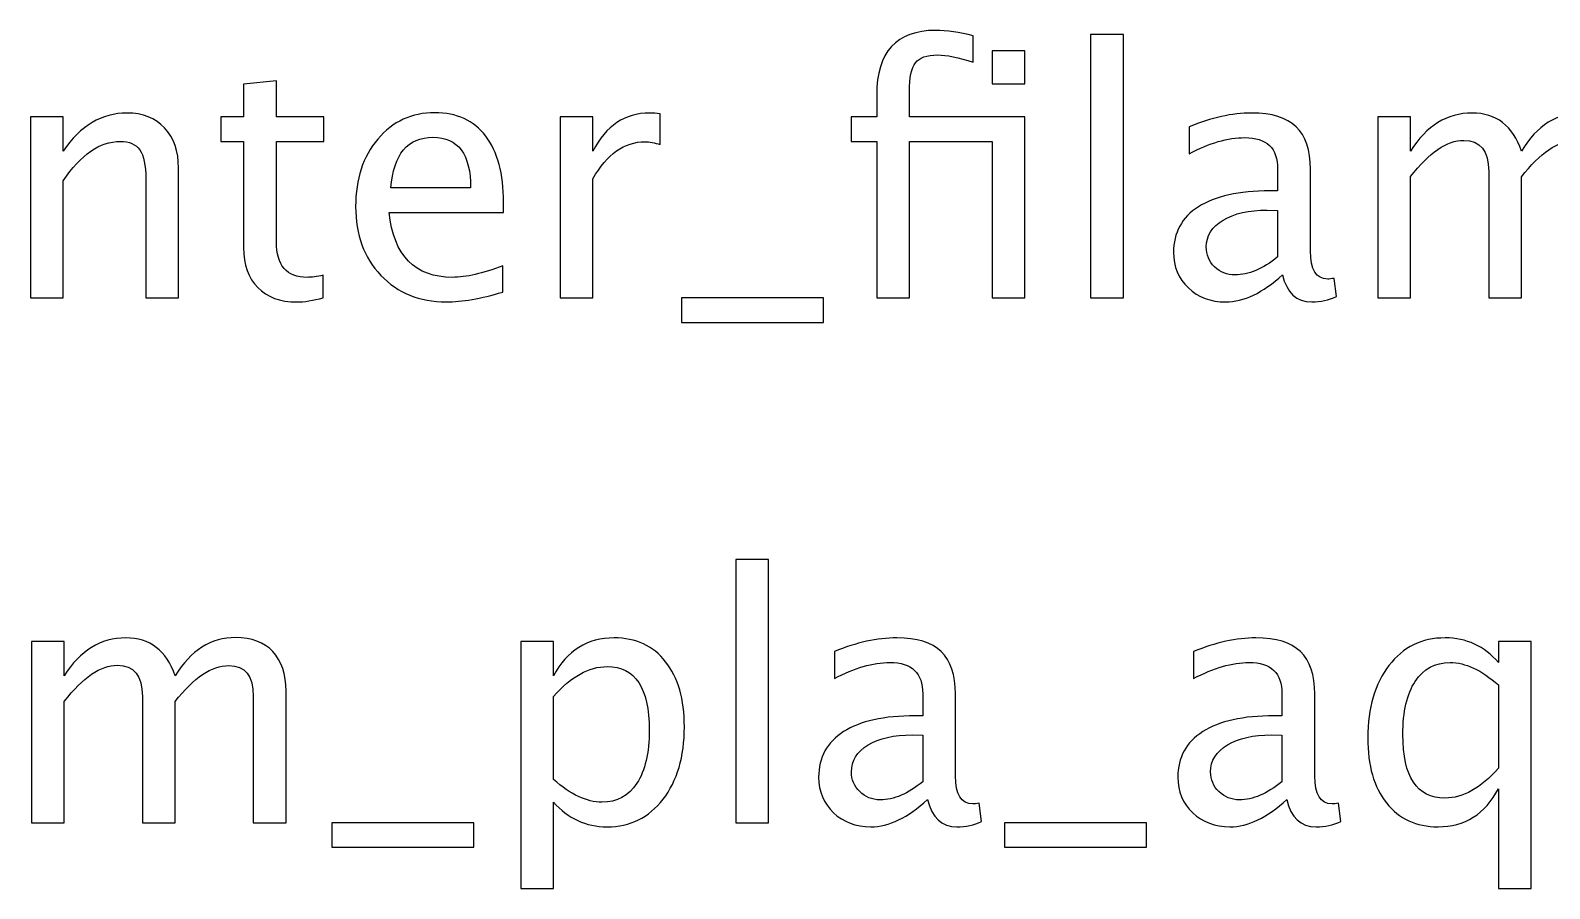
# Model space of a CAD drawing. Header units: centimetres. Extents: x -58 to 57, y -40 to 59.
# Drawn here: x -3.85 to 1.81, y 36.47 to 39.66 of the extents above; entities that cross this region are included whole.
import ezdxf

# ---------------------------------------------------------------- set-up
doc = ezdxf.new("R2010")
doc.units = ezdxf.units.CM
doc.header["$MEASUREMENT"] = 0
doc.layers.add('Layer 1', color=7, linetype='Continuous')

msp = doc.modelspace()

# ---------------------------------------------------------------- linework, layer by layer
at = {"layer": 'Layer 1'}
for points, knots in [([(-0.69713, 38.67044), (-0.69713, 38.67044), (-0.69713, 39.2521), (-0.69713, 39.2521), (-0.69713, 39.2521), (-0.69713, 39.2521), (-0.79259, 39.2521), (-0.79259, 39.2521), (-0.79259, 39.2521), (-0.79259, 39.2521), (-0.79259, 39.34354), (-0.79259, 39.34354), (-0.79259, 39.34354), (-0.79259, 39.34354), (-0.69713, 39.34354), (-0.69713, 39.34354), (-0.69713, 39.34354), (-0.69713, 39.34354), (-0.69713, 39.42419), (-0.69713, 39.42419), (-0.69713, 39.42419), (-0.69713, 39.58463), (-0.62389, 39.66485), (-0.47742, 39.66485), (-0.47742, 39.66485), (-0.43636, 39.66485), (-0.38979, 39.65808), (-0.33772, 39.64453), (-0.33772, 39.64453), (-0.33772, 39.64453), (-0.33772, 39.54674), (-0.33772, 39.54674), (-0.33772, 39.54674), (-0.39296, 39.56452), (-0.4372, 39.57341), (-0.47043, 39.57341), (-0.47043, 39.57341), (-0.51086, 39.57341), (-0.53838, 39.56389), (-0.55298, 39.54462), (-0.55298, 39.54462), (-0.5678, 39.52536), (-0.57521, 39.48959), (-0.57521, 39.43731), (-0.57521, 39.43731), (-0.57521, 39.43731), (-0.57521, 39.34354), (-0.57521, 39.34354), (-0.57521, 39.34354), (-0.57521, 39.34354), (-0.14595, 39.34354), (-0.14595, 39.34354), (-0.14595, 39.34354), (-0.14595, 39.34354), (-0.14595, 38.67044), (-0.14595, 38.67044), (-0.14595, 38.67044), (-0.14595, 38.67044), (-0.26787, 38.67044), (-0.26787, 38.67044), (-0.26787, 38.67044), (-0.26787, 38.67044), (-0.26787, 39.2521), (-0.26787, 39.2521), (-0.26787, 39.2521), (-0.26787, 39.2521), (-0.57521, 39.2521), (-0.57521, 39.2521), (-0.57521, 39.2521), (-0.57521, 39.2521), (-0.57521, 38.67044), (-0.57521, 38.67044), (-0.57521, 38.67044), (-0.57521, 38.67044), (-0.69713, 38.67044), (-0.69713, 38.67044)], [0, 0, 0, 0, 0.05, 0.05, 0.05, 0.05, 0.1, 0.1, 0.1, 0.1, 0.15, 0.15, 0.15, 0.15, 0.2, 0.2, 0.2, 0.2, 0.25, 0.25, 0.25, 0.25, 0.3, 0.3, 0.3, 0.3, 0.35, 0.35, 0.35, 0.35, 0.4, 0.4, 0.4, 0.4, 0.45, 0.45, 0.45, 0.45, 0.5, 0.5, 0.5, 0.5, 0.55, 0.55, 0.55, 0.55, 0.6, 0.6, 0.6, 0.6, 0.65, 0.65, 0.65, 0.65, 0.7, 0.7, 0.7, 0.7, 0.75, 0.75, 0.75, 0.75, 0.8, 0.8, 0.8, 0.8, 0.85, 0.85, 0.85, 0.85, 0.9, 0.9, 0.9, 0.9, 1, 1, 1, 1]), ([(0.09853, 38.67044), (0.09853, 38.67044), (0.09853, 39.64961), (0.09853, 39.64961), (0.09853, 39.64961), (0.09853, 39.64961), (0.22045, 39.64961), (0.22045, 39.64961), (0.22045, 39.64961), (0.22045, 39.64961), (0.22045, 38.67044), (0.22045, 38.67044), (0.22045, 38.67044), (0.22045, 38.67044), (0.09853, 38.67044), (0.09853, 38.67044)], [0, 0, 0, 0, 0.2, 0.2, 0.2, 0.2, 0.4, 0.4, 0.4, 0.4, 0.6, 0.6, 0.6, 0.6, 1, 1, 1, 1]), ([(-0.26787, 39.46673), (-0.26787, 39.46673), (-0.26787, 39.58865), (-0.26787, 39.58865), (-0.26787, 39.58865), (-0.26787, 39.58865), (-0.14595, 39.58865), (-0.14595, 39.58865), (-0.14595, 39.58865), (-0.14595, 39.58865), (-0.14595, 39.46673), (-0.14595, 39.46673), (-0.14595, 39.46673), (-0.14595, 39.46673), (-0.26787, 39.46673), (-0.26787, 39.46673)], [0, 0, 0, 0, 0.2, 0.2, 0.2, 0.2, 0.4, 0.4, 0.4, 0.4, 0.6, 0.6, 0.6, 0.6, 1, 1, 1, 1]), ([(-2.75622, 38.67065), (-2.7939, 38.66028), (-2.8267, 38.6552), (-2.85443, 38.6552), (-2.85443, 38.6552), (-2.91666, 38.6552), (-2.96513, 38.67298), (-2.99985, 38.70854), (-2.99985, 38.70854), (-3.03477, 38.7441), (-3.05213, 38.79342), (-3.05213, 38.85671), (-3.05213, 38.85671), (-3.05213, 38.85671), (-3.05213, 39.2521), (-3.05213, 39.2521), (-3.05213, 39.2521), (-3.05213, 39.2521), (-3.13637, 39.2521), (-3.13637, 39.2521), (-3.13637, 39.2521), (-3.13637, 39.2521), (-3.13637, 39.34354), (-3.13637, 39.34354), (-3.13637, 39.34354), (-3.13637, 39.34354), (-3.05213, 39.34354), (-3.05213, 39.34354), (-3.05213, 39.34354), (-3.05213, 39.34354), (-3.05213, 39.46525), (-3.05213, 39.46525), (-3.05213, 39.46525), (-3.05213, 39.46525), (-2.93021, 39.47689), (-2.93021, 39.47689), (-2.93021, 39.47689), (-2.93021, 39.47689), (-2.93021, 39.34354), (-2.93021, 39.34354), (-2.93021, 39.34354), (-2.93021, 39.34354), (-2.75368, 39.34354), (-2.75368, 39.34354), (-2.75368, 39.34354), (-2.75368, 39.34354), (-2.75368, 39.2521), (-2.75368, 39.2521), (-2.75368, 39.2521), (-2.75368, 39.2521), (-2.93021, 39.2521), (-2.93021, 39.2521), (-2.93021, 39.2521), (-2.93021, 39.2521), (-2.93021, 38.87872), (-2.93021, 38.87872), (-2.93021, 38.87872), (-2.93021, 38.79067), (-2.8919, 38.74664), (-2.81549, 38.74664), (-2.81549, 38.74664), (-2.79919, 38.74664), (-2.7795, 38.74939), (-2.75622, 38.75468), (-2.75622, 38.75468), (-2.75622, 38.75468), (-2.75622, 38.67065), (-2.75622, 38.67065)], [0, 0, 0, 0, 0.0555556, 0.0555556, 0.0555556, 0.0555556, 0.1111111, 0.1111111, 0.1111111, 0.1111111, 0.1666667, 0.1666667, 0.1666667, 0.1666667, 0.2222222, 0.2222222, 0.2222222, 0.2222222, 0.2777778, 0.2777778, 0.2777778, 0.2777778, 0.3333333, 0.3333333, 0.3333333, 0.3333333, 0.3888889, 0.3888889, 0.3888889, 0.3888889, 0.4444444, 0.4444444, 0.4444444, 0.4444444, 0.5, 0.5, 0.5, 0.5, 0.5555556, 0.5555556, 0.5555556, 0.5555556, 0.6111111, 0.6111111, 0.6111111, 0.6111111, 0.6666667, 0.6666667, 0.6666667, 0.6666667, 0.7222222, 0.7222222, 0.7222222, 0.7222222, 0.7777778, 0.7777778, 0.7777778, 0.7777778, 0.8333333, 0.8333333, 0.8333333, 0.8333333, 0.8888889, 0.8888889, 0.8888889, 0.8888889, 1, 1, 1, 1]), ([(-3.84546, 38.67044), (-3.84546, 38.67044), (-3.84546, 39.34354), (-3.84546, 39.34354), (-3.84546, 39.34354), (-3.84546, 39.34354), (-3.72354, 39.34354), (-3.72354, 39.34354), (-3.72354, 39.34354), (-3.72354, 39.34354), (-3.72354, 39.21633), (-3.72354, 39.21633), (-3.72354, 39.21633), (-3.65898, 39.31052), (-3.57982, 39.35751), (-3.48626, 39.35751), (-3.48626, 39.35751), (-3.42742, 39.35751), (-3.38064, 39.3391), (-3.34614, 39.30205), (-3.34614, 39.30205), (-3.31164, 39.26522), (-3.29428, 39.21548), (-3.29428, 39.15325), (-3.29428, 39.15325), (-3.29428, 39.15325), (-3.29428, 38.67044), (-3.29428, 38.67044), (-3.29428, 38.67044), (-3.29428, 38.67044), (-3.4162, 38.67044), (-3.4162, 38.67044), (-3.4162, 38.67044), (-3.4162, 38.67044), (-3.4162, 39.11346), (-3.4162, 39.11346), (-3.4162, 39.11346), (-3.4162, 39.16341), (-3.42361, 39.19897), (-3.43821, 39.22014), (-3.43821, 39.22014), (-3.45303, 39.24152), (-3.47737, 39.2521), (-3.51145, 39.2521), (-3.51145, 39.2521), (-3.58638, 39.2521), (-3.65708, 39.20321), (-3.72354, 39.10542), (-3.72354, 39.10542), (-3.72354, 39.10542), (-3.72354, 38.67044), (-3.72354, 38.67044), (-3.72354, 38.67044), (-3.72354, 38.67044), (-3.84546, 38.67044), (-3.84546, 38.67044)], [0, 0, 0, 0, 0.0666667, 0.0666667, 0.0666667, 0.0666667, 0.1333333, 0.1333333, 0.1333333, 0.1333333, 0.2, 0.2, 0.2, 0.2, 0.2666667, 0.2666667, 0.2666667, 0.2666667, 0.3333333, 0.3333333, 0.3333333, 0.3333333, 0.4, 0.4, 0.4, 0.4, 0.4666667, 0.4666667, 0.4666667, 0.4666667, 0.5333333, 0.5333333, 0.5333333, 0.5333333, 0.6, 0.6, 0.6, 0.6, 0.6666667, 0.6666667, 0.6666667, 0.6666667, 0.7333333, 0.7333333, 0.7333333, 0.7333333, 0.8, 0.8, 0.8, 0.8, 0.8666667, 0.8666667, 0.8666667, 0.8666667, 1, 1, 1, 1]), ([(-2.0882, 38.69203), (-2.17011, 38.66748), (-2.24018, 38.6552), (-2.2986, 38.6552), (-2.2986, 38.6552), (-2.39829, 38.6552), (-2.47936, 38.68822), (-2.5418, 38.75405), (-2.5418, 38.75405), (-2.60424, 38.81988), (-2.63557, 38.90518), (-2.63557, 39.01017), (-2.63557, 39.01017), (-2.63557, 39.11198), (-2.60805, 39.19559), (-2.55281, 39.26099), (-2.55281, 39.26099), (-2.49756, 39.32618), (-2.42687, 39.35878), (-2.34072, 39.35878), (-2.34072, 39.35878), (-2.25923, 39.35878), (-2.19615, 39.32978), (-2.1517, 39.27179), (-2.1517, 39.27179), (-2.10725, 39.21379), (-2.08502, 39.13166), (-2.08502, 39.02519), (-2.08502, 39.02519), (-2.08502, 39.02519), (-2.08566, 38.98794), (-2.08566, 38.98794), (-2.08566, 38.98794), (-2.08566, 38.98794), (-2.51111, 38.98794), (-2.51111, 38.98794), (-2.51111, 38.98794), (-2.49333, 38.82707), (-2.4148, 38.74664), (-2.27574, 38.74664), (-2.27574, 38.74664), (-2.22472, 38.74664), (-2.16228, 38.76103), (-2.0882, 38.78982), (-2.0882, 38.78982), (-2.0882, 38.78982), (-2.0882, 38.69203), (-2.0882, 38.69203)], [0, 0, 0, 0, 0.0769231, 0.0769231, 0.0769231, 0.0769231, 0.1538462, 0.1538462, 0.1538462, 0.1538462, 0.2307692, 0.2307692, 0.2307692, 0.2307692, 0.3076923, 0.3076923, 0.3076923, 0.3076923, 0.3846154, 0.3846154, 0.3846154, 0.3846154, 0.4615385, 0.4615385, 0.4615385, 0.4615385, 0.5384615, 0.5384615, 0.5384615, 0.5384615, 0.6153846, 0.6153846, 0.6153846, 0.6153846, 0.6923077, 0.6923077, 0.6923077, 0.6923077, 0.7692308, 0.7692308, 0.7692308, 0.7692308, 0.8461538, 0.8461538, 0.8461538, 0.8461538, 1, 1, 1, 1]), ([(-1.87463, 38.67044), (-1.87463, 38.67044), (-1.87463, 39.34354), (-1.87463, 39.34354), (-1.87463, 39.34354), (-1.87463, 39.34354), (-1.75271, 39.34354), (-1.75271, 39.34354), (-1.75271, 39.34354), (-1.75271, 39.34354), (-1.75271, 39.21633), (-1.75271, 39.21633), (-1.75271, 39.21633), (-1.70424, 39.31052), (-1.63396, 39.35751), (-1.54168, 39.35751), (-1.54168, 39.35751), (-1.52919, 39.35751), (-1.51607, 39.35645), (-1.50252, 39.35434), (-1.50252, 39.35434), (-1.50252, 39.35434), (-1.50252, 39.24025), (-1.50252, 39.24025), (-1.50252, 39.24025), (-1.52369, 39.24723), (-1.54231, 39.25083), (-1.5584, 39.25083), (-1.5584, 39.25083), (-1.63587, 39.25083), (-1.70064, 39.20511), (-1.75271, 39.11346), (-1.75271, 39.11346), (-1.75271, 39.11346), (-1.75271, 38.67044), (-1.75271, 38.67044), (-1.75271, 38.67044), (-1.75271, 38.67044), (-1.87463, 38.67044), (-1.87463, 38.67044)], [0, 0, 0, 0, 0.0909091, 0.0909091, 0.0909091, 0.0909091, 0.1818182, 0.1818182, 0.1818182, 0.1818182, 0.2727273, 0.2727273, 0.2727273, 0.2727273, 0.3636364, 0.3636364, 0.3636364, 0.3636364, 0.4545455, 0.4545455, 0.4545455, 0.4545455, 0.5454545, 0.5454545, 0.5454545, 0.5454545, 0.6363636, 0.6363636, 0.6363636, 0.6363636, 0.7272727, 0.7272727, 0.7272727, 0.7272727, 0.8181818, 0.8181818, 0.8181818, 0.8181818, 1, 1, 1, 1]), ([(0.81248, 38.75617), (0.73925, 38.68886), (0.66876, 38.6552), (0.60103, 38.6552), (0.60103, 38.6552), (0.54536, 38.6552), (0.499, 38.67256), (0.46239, 38.70748), (0.46239, 38.70748), (0.42556, 38.74241), (0.40714, 38.78643), (0.40714, 38.83956), (0.40714, 38.83956), (0.40714, 38.91301), (0.43804, 38.96953), (0.49985, 39.0089), (0.49985, 39.0089), (0.56166, 39.04827), (0.65035, 39.06795), (0.76592, 39.06795), (0.76592, 39.06795), (0.76592, 39.06795), (0.79449, 39.06795), (0.79449, 39.06795), (0.79449, 39.06795), (0.79449, 39.06795), (0.79449, 39.14902), (0.79449, 39.14902), (0.79449, 39.14902), (0.79449, 39.22712), (0.75385, 39.26607), (0.67236, 39.26607), (0.67236, 39.26607), (0.60928, 39.26607), (0.54028, 39.24617), (0.46556, 39.20638), (0.46556, 39.20638), (0.46556, 39.20638), (0.46556, 39.30671), (0.46556, 39.30671), (0.46556, 39.30671), (0.54769, 39.34058), (0.62516, 39.35751), (0.69776, 39.35751), (0.69776, 39.35751), (0.77248, 39.35751), (0.82772, 39.34058), (0.86307, 39.3065), (0.86307, 39.3065), (0.89863, 39.27242), (0.91641, 39.21993), (0.91641, 39.14902), (0.91641, 39.14902), (0.91641, 39.14902), (0.91641, 38.84485), (0.91641, 38.84485), (0.91641, 38.84485), (0.91641, 38.77522), (0.93779, 38.74029), (0.98076, 38.74029), (0.98076, 38.74029), (0.98605, 38.74029), (0.99388, 38.74114), (1.00425, 38.74283), (1.00425, 38.74283), (1.00425, 38.74283), (1.01293, 38.6751), (1.01293, 38.6751), (1.01293, 38.6751), (0.9852, 38.66176), (0.95472, 38.6552), (0.92128, 38.6552), (0.92128, 38.6552), (0.86434, 38.6552), (0.82815, 38.68886), (0.81248, 38.75617)], [0, 0, 0, 0, 0.05, 0.05, 0.05, 0.05, 0.1, 0.1, 0.1, 0.1, 0.15, 0.15, 0.15, 0.15, 0.2, 0.2, 0.2, 0.2, 0.25, 0.25, 0.25, 0.25, 0.3, 0.3, 0.3, 0.3, 0.35, 0.35, 0.35, 0.35, 0.4, 0.4, 0.4, 0.4, 0.45, 0.45, 0.45, 0.45, 0.5, 0.5, 0.5, 0.5, 0.55, 0.55, 0.55, 0.55, 0.6, 0.6, 0.6, 0.6, 0.65, 0.65, 0.65, 0.65, 0.7, 0.7, 0.7, 0.7, 0.75, 0.75, 0.75, 0.75, 0.8, 0.8, 0.8, 0.8, 0.85, 0.85, 0.85, 0.85, 0.9, 0.9, 0.9, 0.9, 1, 1, 1, 1]), ([(1.16681, 38.67044), (1.16681, 38.67044), (1.16681, 39.34354), (1.16681, 39.34354), (1.16681, 39.34354), (1.16681, 39.34354), (1.28873, 39.34354), (1.28873, 39.34354), (1.28873, 39.34354), (1.28873, 39.34354), (1.28873, 39.21633), (1.28873, 39.21633), (1.28873, 39.21633), (1.34821, 39.31052), (1.42441, 39.35751), (1.51775, 39.35751), (1.51775, 39.35751), (1.60771, 39.35751), (1.66888, 39.31052), (1.70148, 39.21633), (1.70148, 39.21633), (1.75927, 39.31137), (1.83462, 39.35878), (1.92712, 39.35878), (1.92712, 39.35878), (1.98617, 39.35878), (2.0321, 39.34142), (2.06491, 39.3065), (2.06491, 39.3065), (2.09772, 39.27157), (2.11423, 39.22268), (2.11423, 39.15981), (2.11423, 39.15981), (2.11423, 39.15981), (2.11423, 38.67044), (2.11423, 38.67044), (2.11423, 38.67044), (2.11423, 38.67044), (1.99231, 38.67044), (1.99231, 38.67044), (1.99231, 38.67044), (1.99231, 38.67044), (1.99231, 39.13971), (1.99231, 39.13971), (1.99231, 39.13971), (1.99231, 39.21633), (1.96183, 39.25464), (1.90087, 39.25464), (1.90087, 39.25464), (1.83758, 39.25464), (1.77112, 39.20998), (1.70148, 39.12044), (1.70148, 39.12044), (1.70148, 39.12044), (1.70148, 38.67044), (1.70148, 38.67044), (1.70148, 38.67044), (1.70148, 38.67044), (1.57956, 38.67044), (1.57956, 38.67044), (1.57956, 38.67044), (1.57956, 38.67044), (1.57956, 39.14013), (1.57956, 39.14013), (1.57956, 39.14013), (1.57956, 39.21739), (1.54866, 39.25591), (1.48664, 39.25591), (1.48664, 39.25591), (1.42504, 39.25591), (1.359, 39.21104), (1.28873, 39.12108), (1.28873, 39.12108), (1.28873, 39.12108), (1.28873, 38.67044), (1.28873, 38.67044), (1.28873, 38.67044), (1.28873, 38.67044), (1.16681, 38.67044), (1.16681, 38.67044)], [0, 0, 0, 0, 0.047619, 0.047619, 0.047619, 0.047619, 0.0952381, 0.0952381, 0.0952381, 0.0952381, 0.1428571, 0.1428571, 0.1428571, 0.1428571, 0.1904762, 0.1904762, 0.1904762, 0.1904762, 0.2380952, 0.2380952, 0.2380952, 0.2380952, 0.2857143, 0.2857143, 0.2857143, 0.2857143, 0.3333333, 0.3333333, 0.3333333, 0.3333333, 0.3809524, 0.3809524, 0.3809524, 0.3809524, 0.4285714, 0.4285714, 0.4285714, 0.4285714, 0.4761905, 0.4761905, 0.4761905, 0.4761905, 0.5238095, 0.5238095, 0.5238095, 0.5238095, 0.5714286, 0.5714286, 0.5714286, 0.5714286, 0.6190476, 0.6190476, 0.6190476, 0.6190476, 0.6666667, 0.6666667, 0.6666667, 0.6666667, 0.7142857, 0.7142857, 0.7142857, 0.7142857, 0.7619048, 0.7619048, 0.7619048, 0.7619048, 0.8095238, 0.8095238, 0.8095238, 0.8095238, 0.8571429, 0.8571429, 0.8571429, 0.8571429, 0.9047619, 0.9047619, 0.9047619, 0.9047619, 1, 1, 1, 1]), ([(-2.50476, 39.07938), (-2.50476, 39.07938), (-2.20758, 39.07938), (-2.20758, 39.07938), (-2.20758, 39.07938), (-2.20758, 39.20469), (-2.25436, 39.26734), (-2.3477, 39.26734), (-2.3477, 39.26734), (-2.44168, 39.26734), (-2.49396, 39.20469), (-2.50476, 39.07938)], [0, 0, 0, 0, 0.25, 0.25, 0.25, 0.25, 0.5, 0.5, 0.5, 0.5, 1, 1, 1, 1]), ([(0.79449, 38.82263), (0.79449, 38.82263), (0.79449, 38.99556), (0.79449, 38.99556), (0.79449, 38.99556), (0.79449, 38.99556), (0.75533, 38.99683), (0.75533, 38.99683), (0.75533, 38.99683), (0.6876, 38.99683), (0.63299, 38.98434), (0.59129, 38.95937), (0.59129, 38.95937), (0.5498, 38.93418), (0.52906, 38.90095), (0.52906, 38.85946), (0.52906, 38.85946), (0.52906, 38.83046), (0.53943, 38.80591), (0.55996, 38.7858), (0.55996, 38.7858), (0.58071, 38.76569), (0.6059, 38.75553), (0.63574, 38.75553), (0.63574, 38.75553), (0.68654, 38.75553), (0.73946, 38.77797), (0.79449, 38.82263)], [0, 0, 0, 0, 0.125, 0.125, 0.125, 0.125, 0.25, 0.25, 0.25, 0.25, 0.375, 0.375, 0.375, 0.375, 0.5, 0.5, 0.5, 0.5, 0.625, 0.625, 0.625, 0.625, 0.75, 0.75, 0.75, 0.75, 1, 1, 1, 1]), ([(-1.42357, 38.579), (-1.42357, 38.579), (-1.42357, 38.67044), (-1.42357, 38.67044), (-1.42357, 38.67044), (-1.42357, 38.67044), (-0.89525, 38.67044), (-0.89525, 38.67044), (-0.89525, 38.67044), (-0.89525, 38.67044), (-0.89525, 38.579), (-0.89525, 38.579), (-0.89525, 38.579), (-0.89525, 38.579), (-1.42357, 38.579), (-1.42357, 38.579)], [0, 0, 0, 0, 0.2, 0.2, 0.2, 0.2, 0.4, 0.4, 0.4, 0.4, 0.6, 0.6, 0.6, 0.6, 1, 1, 1, 1]), ([(-1.22163, 36.71887), (-1.22163, 36.71887), (-1.22163, 37.69804), (-1.22163, 37.69804), (-1.22163, 37.69804), (-1.22163, 37.69804), (-1.09971, 37.69804), (-1.09971, 37.69804), (-1.09971, 37.69804), (-1.09971, 37.69804), (-1.09971, 36.71887), (-1.09971, 36.71887), (-1.09971, 36.71887), (-1.09971, 36.71887), (-1.22163, 36.71887), (-1.22163, 36.71887)], [0, 0, 0, 0, 0.2, 0.2, 0.2, 0.2, 0.4, 0.4, 0.4, 0.4, 0.6, 0.6, 0.6, 0.6, 1, 1, 1, 1]), ([(-3.84164, 36.71887), (-3.84164, 36.71887), (-3.84164, 37.39197), (-3.84164, 37.39197), (-3.84164, 37.39197), (-3.84164, 37.39197), (-3.71972, 37.39197), (-3.71972, 37.39197), (-3.71972, 37.39197), (-3.71972, 37.39197), (-3.71972, 37.26476), (-3.71972, 37.26476), (-3.71972, 37.26476), (-3.66024, 37.35895), (-3.58404, 37.40594), (-3.4907, 37.40594), (-3.4907, 37.40594), (-3.40074, 37.40594), (-3.33957, 37.35895), (-3.30697, 37.26476), (-3.30697, 37.26476), (-3.24918, 37.3598), (-3.17383, 37.40721), (-3.08133, 37.40721), (-3.08133, 37.40721), (-3.02228, 37.40721), (-2.97635, 37.38985), (-2.94354, 37.35493), (-2.94354, 37.35493), (-2.91073, 37.32), (-2.89422, 37.27111), (-2.89422, 37.20824), (-2.89422, 37.20824), (-2.89422, 37.20824), (-2.89422, 36.71887), (-2.89422, 36.71887), (-2.89422, 36.71887), (-2.89422, 36.71887), (-3.01614, 36.71887), (-3.01614, 36.71887), (-3.01614, 36.71887), (-3.01614, 36.71887), (-3.01614, 37.18814), (-3.01614, 37.18814), (-3.01614, 37.18814), (-3.01614, 37.26476), (-3.04662, 37.30307), (-3.10758, 37.30307), (-3.10758, 37.30307), (-3.17087, 37.30307), (-3.23733, 37.25841), (-3.30697, 37.16887), (-3.30697, 37.16887), (-3.30697, 37.16887), (-3.30697, 36.71887), (-3.30697, 36.71887), (-3.30697, 36.71887), (-3.30697, 36.71887), (-3.42889, 36.71887), (-3.42889, 36.71887), (-3.42889, 36.71887), (-3.42889, 36.71887), (-3.42889, 37.18856), (-3.42889, 37.18856), (-3.42889, 37.18856), (-3.42889, 37.26582), (-3.45979, 37.30434), (-3.52181, 37.30434), (-3.52181, 37.30434), (-3.58341, 37.30434), (-3.64945, 37.25947), (-3.71972, 37.16951), (-3.71972, 37.16951), (-3.71972, 37.16951), (-3.71972, 36.71887), (-3.71972, 36.71887), (-3.71972, 36.71887), (-3.71972, 36.71887), (-3.84164, 36.71887), (-3.84164, 36.71887)], [0, 0, 0, 0, 0.047619, 0.047619, 0.047619, 0.047619, 0.0952381, 0.0952381, 0.0952381, 0.0952381, 0.1428571, 0.1428571, 0.1428571, 0.1428571, 0.1904762, 0.1904762, 0.1904762, 0.1904762, 0.2380952, 0.2380952, 0.2380952, 0.2380952, 0.2857143, 0.2857143, 0.2857143, 0.2857143, 0.3333333, 0.3333333, 0.3333333, 0.3333333, 0.3809524, 0.3809524, 0.3809524, 0.3809524, 0.4285714, 0.4285714, 0.4285714, 0.4285714, 0.4761905, 0.4761905, 0.4761905, 0.4761905, 0.5238095, 0.5238095, 0.5238095, 0.5238095, 0.5714286, 0.5714286, 0.5714286, 0.5714286, 0.6190476, 0.6190476, 0.6190476, 0.6190476, 0.6666667, 0.6666667, 0.6666667, 0.6666667, 0.7142857, 0.7142857, 0.7142857, 0.7142857, 0.7619048, 0.7619048, 0.7619048, 0.7619048, 0.8095238, 0.8095238, 0.8095238, 0.8095238, 0.8571429, 0.8571429, 0.8571429, 0.8571429, 0.9047619, 0.9047619, 0.9047619, 0.9047619, 1, 1, 1, 1]), ([(-2.02088, 36.47376), (-2.02088, 36.47376), (-2.02088, 37.39197), (-2.02088, 37.39197), (-2.02088, 37.39197), (-2.02088, 37.39197), (-1.89896, 37.39197), (-1.89896, 37.39197), (-1.89896, 37.39197), (-1.89896, 37.39197), (-1.89896, 37.26476), (-1.89896, 37.26476), (-1.89896, 37.26476), (-1.84901, 37.35895), (-1.77386, 37.40594), (-1.67375, 37.40594), (-1.67375, 37.40594), (-1.59268, 37.40594), (-1.52897, 37.37652), (-1.4824, 37.31746), (-1.4824, 37.31746), (-1.43583, 37.25841), (-1.41255, 37.17776), (-1.41255, 37.07553), (-1.41255, 37.07553), (-1.41255, 36.96419), (-1.43901, 36.87423), (-1.49171, 36.80608), (-1.49171, 36.80608), (-1.54442, 36.73771), (-1.61384, 36.70363), (-1.69978, 36.70363), (-1.69978, 36.70363), (-1.77958, 36.70363), (-1.84604, 36.73411), (-1.89896, 36.79528), (-1.89896, 36.79528), (-1.89896, 36.79528), (-1.89896, 36.47376), (-1.89896, 36.47376), (-1.89896, 36.47376), (-1.89896, 36.47376), (-2.02088, 36.47376), (-2.02088, 36.47376)], [0, 0, 0, 0, 0.0833333, 0.0833333, 0.0833333, 0.0833333, 0.1666667, 0.1666667, 0.1666667, 0.1666667, 0.25, 0.25, 0.25, 0.25, 0.3333333, 0.3333333, 0.3333333, 0.3333333, 0.4166667, 0.4166667, 0.4166667, 0.4166667, 0.5, 0.5, 0.5, 0.5, 0.5833333, 0.5833333, 0.5833333, 0.5833333, 0.6666667, 0.6666667, 0.6666667, 0.6666667, 0.75, 0.75, 0.75, 0.75, 0.8333333, 0.8333333, 0.8333333, 0.8333333, 1, 1, 1, 1]), ([(-0.50768, 36.8046), (-0.58091, 36.73729), (-0.6514, 36.70363), (-0.71913, 36.70363), (-0.71913, 36.70363), (-0.7748, 36.70363), (-0.82116, 36.72099), (-0.85777, 36.75591), (-0.85777, 36.75591), (-0.8946, 36.79084), (-0.91302, 36.83486), (-0.91302, 36.88799), (-0.91302, 36.88799), (-0.91302, 36.96144), (-0.88212, 37.01796), (-0.82031, 37.05733), (-0.82031, 37.05733), (-0.7585, 37.0967), (-0.66981, 37.11638), (-0.55424, 37.11638), (-0.55424, 37.11638), (-0.55424, 37.11638), (-0.52567, 37.11638), (-0.52567, 37.11638), (-0.52567, 37.11638), (-0.52567, 37.11638), (-0.52567, 37.19745), (-0.52567, 37.19745), (-0.52567, 37.19745), (-0.52567, 37.27555), (-0.56631, 37.3145), (-0.6478, 37.3145), (-0.6478, 37.3145), (-0.71088, 37.3145), (-0.77988, 37.2946), (-0.8546, 37.25481), (-0.8546, 37.25481), (-0.8546, 37.25481), (-0.8546, 37.35514), (-0.8546, 37.35514), (-0.8546, 37.35514), (-0.77247, 37.38901), (-0.695, 37.40594), (-0.6224, 37.40594), (-0.6224, 37.40594), (-0.54768, 37.40594), (-0.49244, 37.38901), (-0.45709, 37.35493), (-0.45709, 37.35493), (-0.42153, 37.32085), (-0.40375, 37.26836), (-0.40375, 37.19745), (-0.40375, 37.19745), (-0.40375, 37.19745), (-0.40375, 36.89328), (-0.40375, 36.89328), (-0.40375, 36.89328), (-0.40375, 36.82365), (-0.38237, 36.78872), (-0.3394, 36.78872), (-0.3394, 36.78872), (-0.33411, 36.78872), (-0.32628, 36.78957), (-0.31591, 36.79126), (-0.31591, 36.79126), (-0.31591, 36.79126), (-0.30723, 36.72353), (-0.30723, 36.72353), (-0.30723, 36.72353), (-0.33496, 36.71019), (-0.36544, 36.70363), (-0.39888, 36.70363), (-0.39888, 36.70363), (-0.45582, 36.70363), (-0.49201, 36.73729), (-0.50768, 36.8046)], [0, 0, 0, 0, 0.05, 0.05, 0.05, 0.05, 0.1, 0.1, 0.1, 0.1, 0.15, 0.15, 0.15, 0.15, 0.2, 0.2, 0.2, 0.2, 0.25, 0.25, 0.25, 0.25, 0.3, 0.3, 0.3, 0.3, 0.35, 0.35, 0.35, 0.35, 0.4, 0.4, 0.4, 0.4, 0.45, 0.45, 0.45, 0.45, 0.5, 0.5, 0.5, 0.5, 0.55, 0.55, 0.55, 0.55, 0.6, 0.6, 0.6, 0.6, 0.65, 0.65, 0.65, 0.65, 0.7, 0.7, 0.7, 0.7, 0.75, 0.75, 0.75, 0.75, 0.8, 0.8, 0.8, 0.8, 0.85, 0.85, 0.85, 0.85, 0.9, 0.9, 0.9, 0.9, 1, 1, 1, 1]), ([(0.82857, 36.8046), (0.75534, 36.73729), (0.68485, 36.70363), (0.61712, 36.70363), (0.61712, 36.70363), (0.56145, 36.70363), (0.51509, 36.72099), (0.47848, 36.75591), (0.47848, 36.75591), (0.44165, 36.79084), (0.42323, 36.83486), (0.42323, 36.88799), (0.42323, 36.88799), (0.42323, 36.96144), (0.45413, 37.01796), (0.51594, 37.05733), (0.51594, 37.05733), (0.57775, 37.0967), (0.66644, 37.11638), (0.78201, 37.11638), (0.78201, 37.11638), (0.78201, 37.11638), (0.81058, 37.11638), (0.81058, 37.11638), (0.81058, 37.11638), (0.81058, 37.11638), (0.81058, 37.19745), (0.81058, 37.19745), (0.81058, 37.19745), (0.81058, 37.27555), (0.76994, 37.3145), (0.68845, 37.3145), (0.68845, 37.3145), (0.62537, 37.3145), (0.55637, 37.2946), (0.48165, 37.25481), (0.48165, 37.25481), (0.48165, 37.25481), (0.48165, 37.35514), (0.48165, 37.35514), (0.48165, 37.35514), (0.56378, 37.38901), (0.64125, 37.40594), (0.71385, 37.40594), (0.71385, 37.40594), (0.78857, 37.40594), (0.84381, 37.38901), (0.87916, 37.35493), (0.87916, 37.35493), (0.91472, 37.32085), (0.9325, 37.26836), (0.9325, 37.19745), (0.9325, 37.19745), (0.9325, 37.19745), (0.9325, 36.89328), (0.9325, 36.89328), (0.9325, 36.89328), (0.9325, 36.82365), (0.95388, 36.78872), (0.99685, 36.78872), (0.99685, 36.78872), (1.00214, 36.78872), (1.00997, 36.78957), (1.02034, 36.79126), (1.02034, 36.79126), (1.02034, 36.79126), (1.02902, 36.72353), (1.02902, 36.72353), (1.02902, 36.72353), (1.00129, 36.71019), (0.97081, 36.70363), (0.93737, 36.70363), (0.93737, 36.70363), (0.88043, 36.70363), (0.84424, 36.73729), (0.82857, 36.8046)], [0, 0, 0, 0, 0.05, 0.05, 0.05, 0.05, 0.1, 0.1, 0.1, 0.1, 0.15, 0.15, 0.15, 0.15, 0.2, 0.2, 0.2, 0.2, 0.25, 0.25, 0.25, 0.25, 0.3, 0.3, 0.3, 0.3, 0.35, 0.35, 0.35, 0.35, 0.4, 0.4, 0.4, 0.4, 0.45, 0.45, 0.45, 0.45, 0.5, 0.5, 0.5, 0.5, 0.55, 0.55, 0.55, 0.55, 0.6, 0.6, 0.6, 0.6, 0.65, 0.65, 0.65, 0.65, 0.7, 0.7, 0.7, 0.7, 0.75, 0.75, 0.75, 0.75, 0.8, 0.8, 0.8, 0.8, 0.85, 0.85, 0.85, 0.85, 0.9, 0.9, 0.9, 0.9, 1, 1, 1, 1]), ([(1.61597, 36.47376), (1.61597, 36.47376), (1.61597, 36.84524), (1.61597, 36.84524), (1.61597, 36.84524), (1.56623, 36.75083), (1.4913, 36.70363), (1.39118, 36.70363), (1.39118, 36.70363), (1.3099, 36.70363), (1.24598, 36.73305), (1.19941, 36.79211), (1.19941, 36.79211), (1.15284, 36.85116), (1.12956, 36.93181), (1.12956, 37.03404), (1.12956, 37.03404), (1.12956, 37.1458), (1.15602, 37.23576), (1.20872, 37.30392), (1.20872, 37.30392), (1.26164, 37.37186), (1.33107, 37.40594), (1.41722, 37.40594), (1.41722, 37.40594), (1.49701, 37.40594), (1.56348, 37.37546), (1.61597, 37.31429), (1.61597, 37.31429), (1.61597, 37.31429), (1.61597, 37.39197), (1.61597, 37.39197), (1.61597, 37.39197), (1.61597, 37.39197), (1.73789, 37.39197), (1.73789, 37.39197), (1.73789, 37.39197), (1.73789, 37.39197), (1.73789, 36.47376), (1.73789, 36.47376), (1.73789, 36.47376), (1.73789, 36.47376), (1.61597, 36.47376), (1.61597, 36.47376)], [0, 0, 0, 0, 0.0833333, 0.0833333, 0.0833333, 0.0833333, 0.1666667, 0.1666667, 0.1666667, 0.1666667, 0.25, 0.25, 0.25, 0.25, 0.3333333, 0.3333333, 0.3333333, 0.3333333, 0.4166667, 0.4166667, 0.4166667, 0.4166667, 0.5, 0.5, 0.5, 0.5, 0.5833333, 0.5833333, 0.5833333, 0.5833333, 0.6666667, 0.6666667, 0.6666667, 0.6666667, 0.75, 0.75, 0.75, 0.75, 0.8333333, 0.8333333, 0.8333333, 0.8333333, 1, 1, 1, 1]), ([(1.61597, 37.23089), (1.55268, 37.28656), (1.49278, 37.3145), (1.43605, 37.3145), (1.43605, 37.3145), (1.38017, 37.3145), (1.33699, 37.29122), (1.3063, 37.24444), (1.3063, 37.24444), (1.27561, 37.19787), (1.26037, 37.13183), (1.26037, 37.04632), (1.26037, 37.04632), (1.26037, 36.88905), (1.31244, 36.81031), (1.41679, 36.81031), (1.41679, 36.81031), (1.48453, 36.81031), (1.55099, 36.84735), (1.61597, 36.92122), (1.61597, 36.92122), (1.61597, 36.92122), (1.61597, 37.23089), (1.61597, 37.23089)], [0, 0, 0, 0, 0.1428571, 0.1428571, 0.1428571, 0.1428571, 0.2857143, 0.2857143, 0.2857143, 0.2857143, 0.4285714, 0.4285714, 0.4285714, 0.4285714, 0.5714286, 0.5714286, 0.5714286, 0.5714286, 0.7142857, 0.7142857, 0.7142857, 0.7142857, 1, 1, 1, 1]), ([(-1.89896, 36.87931), (-1.83609, 36.82322), (-1.77619, 36.79507), (-1.71925, 36.79507), (-1.71925, 36.79507), (-1.66316, 36.79507), (-1.61977, 36.81857), (-1.58929, 36.86534), (-1.58929, 36.86534), (-1.5586, 36.91212), (-1.54336, 36.97795), (-1.54336, 37.06304), (-1.54336, 37.06304), (-1.54336, 37.22052), (-1.59543, 37.29926), (-1.69957, 37.29926), (-1.69957, 37.29926), (-1.76773, 37.29926), (-1.83419, 37.26243), (-1.89896, 37.18856), (-1.89896, 37.18856), (-1.89896, 37.18856), (-1.89896, 36.87931), (-1.89896, 36.87931)], [0, 0, 0, 0, 0.1428571, 0.1428571, 0.1428571, 0.1428571, 0.2857143, 0.2857143, 0.2857143, 0.2857143, 0.4285714, 0.4285714, 0.4285714, 0.4285714, 0.5714286, 0.5714286, 0.5714286, 0.5714286, 0.7142857, 0.7142857, 0.7142857, 0.7142857, 1, 1, 1, 1]), ([(-0.52567, 36.87106), (-0.52567, 36.87106), (-0.52567, 37.04399), (-0.52567, 37.04399), (-0.52567, 37.04399), (-0.52567, 37.04399), (-0.56483, 37.04526), (-0.56483, 37.04526), (-0.56483, 37.04526), (-0.63256, 37.04526), (-0.68717, 37.03277), (-0.72887, 37.0078), (-0.72887, 37.0078), (-0.77036, 36.98261), (-0.7911, 36.94938), (-0.7911, 36.90789), (-0.7911, 36.90789), (-0.7911, 36.87889), (-0.78073, 36.85434), (-0.7602, 36.83423), (-0.7602, 36.83423), (-0.73945, 36.81412), (-0.71426, 36.80396), (-0.68442, 36.80396), (-0.68442, 36.80396), (-0.63362, 36.80396), (-0.5807, 36.8264), (-0.52567, 36.87106)], [0, 0, 0, 0, 0.125, 0.125, 0.125, 0.125, 0.25, 0.25, 0.25, 0.25, 0.375, 0.375, 0.375, 0.375, 0.5, 0.5, 0.5, 0.5, 0.625, 0.625, 0.625, 0.625, 0.75, 0.75, 0.75, 0.75, 1, 1, 1, 1]), ([(0.81058, 36.87106), (0.81058, 36.87106), (0.81058, 37.04399), (0.81058, 37.04399), (0.81058, 37.04399), (0.81058, 37.04399), (0.77142, 37.04526), (0.77142, 37.04526), (0.77142, 37.04526), (0.70369, 37.04526), (0.64908, 37.03277), (0.60738, 37.0078), (0.60738, 37.0078), (0.56589, 36.98261), (0.54515, 36.94938), (0.54515, 36.90789), (0.54515, 36.90789), (0.54515, 36.87889), (0.55552, 36.85434), (0.57605, 36.83423), (0.57605, 36.83423), (0.5968, 36.81412), (0.62199, 36.80396), (0.65183, 36.80396), (0.65183, 36.80396), (0.70263, 36.80396), (0.75555, 36.8264), (0.81058, 36.87106)], [0, 0, 0, 0, 0.125, 0.125, 0.125, 0.125, 0.25, 0.25, 0.25, 0.25, 0.375, 0.375, 0.375, 0.375, 0.5, 0.5, 0.5, 0.5, 0.625, 0.625, 0.625, 0.625, 0.75, 0.75, 0.75, 0.75, 1, 1, 1, 1]), ([(-2.72446, 36.62743), (-2.72446, 36.62743), (-2.72446, 36.71887), (-2.72446, 36.71887), (-2.72446, 36.71887), (-2.72446, 36.71887), (-2.19614, 36.71887), (-2.19614, 36.71887), (-2.19614, 36.71887), (-2.19614, 36.71887), (-2.19614, 36.62743), (-2.19614, 36.62743), (-2.19614, 36.62743), (-2.19614, 36.62743), (-2.72446, 36.62743), (-2.72446, 36.62743)], [0, 0, 0, 0, 0.2, 0.2, 0.2, 0.2, 0.4, 0.4, 0.4, 0.4, 0.6, 0.6, 0.6, 0.6, 1, 1, 1, 1]), ([(-0.22193, 36.62743), (-0.22193, 36.62743), (-0.22193, 36.71887), (-0.22193, 36.71887), (-0.22193, 36.71887), (-0.22193, 36.71887), (0.30639, 36.71887), (0.30639, 36.71887), (0.30639, 36.71887), (0.30639, 36.71887), (0.30639, 36.62743), (0.30639, 36.62743), (0.30639, 36.62743), (0.30639, 36.62743), (-0.22193, 36.62743), (-0.22193, 36.62743)], [0, 0, 0, 0, 0.2, 0.2, 0.2, 0.2, 0.4, 0.4, 0.4, 0.4, 0.6, 0.6, 0.6, 0.6, 1, 1, 1, 1])]:
    msp.add_open_spline(points, degree=3, knots=knots, dxfattribs=at)

doc.saveas('drawing.dxf')
